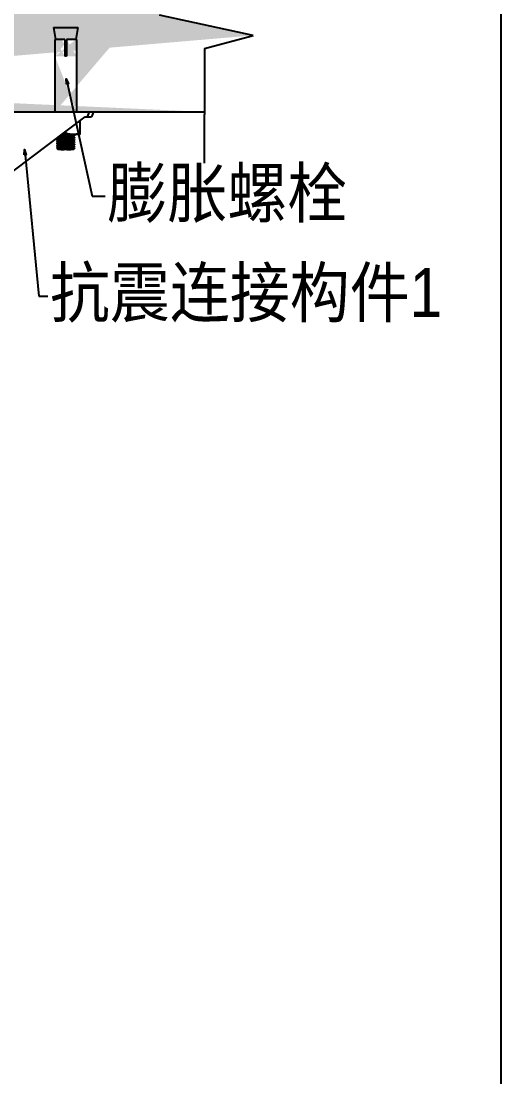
# Model space of a CAD drawing. Extents: x 185245 to 1992634, y -19957 to 755165.
# Drawn here: x 1884128 to 1886093, y 569271 to 573592 of the extents above; entities that cross this region are included whole.
import ezdxf

# ---------------------------------------------------------------- set-up
doc = ezdxf.new("R2010")
doc.units = 0
doc.header["$LTSCALE"] = 1000
doc.header["$MEASUREMENT"] = 0
for name, color, linetype in [('02___PRT_ALL_AXES', 7, 'Continuous'), ('03___PRT_ALL_CURVES', 7, 'Continuous'), ('11122', 7, 'Continuous'), ('TC', 4, 'Continuous')]:
    doc.layers.add(name, color=color, linetype=linetype)
doc.styles.add('_TEL_DIM', font='SIMPLEX', dxfattribs={"width": 0.8, "height": 3.5, "bigfont": 'HZTXT'})

msp = doc.modelspace()

# ---------------------------------------------------------------- hatches: boundary and pattern name
at = {"layer": '11122'}
h = msp.add_hatch(dxfattribs=at)
h.set_pattern_fill('AR-CONC', color=256, scale=50, style=0)
h.set_pattern_definition([(50, (1386512.4, 1213028.83), (358.63009, -31.37607), [37.5, -412.5]), (355, (1386512.4, 1213028.83), (-69.37567, 376.09607), [30, -330]), (100.4514, (1386542.3, 1213026.2), (289.25469, 344.71977), [31.8701, -350.57106]), (46.1842, (1386512.4, 1213128.83), (533.62052, -82.7595), [56.25, -618.75]), (96.6356, (1386556.9, 1213121.93), (467.33135, 487.05894), [47.80514, -525.8565]), (351.1842, (1386512.4, 1213128.83), (467.33097, 487.0593), [45, -495]), (21, (1386562.4, 1213103.83), (298.45353, -201.30945), [37.5, -412.5]), (326, (1386562.4, 1213103.83), (121.65767, 362.57502), [30, -330]), (71.4514, (1386587.28, 1213087.05), (420.11131, 161.26525), [31.8701, -350.57106]), (37.5, (1386512.41, 1213028.83), (6.079928, 166.446927), [0, -326, 0, -335, 0, -331.25]), (7.5, (1386512.41, 1213028.83), (131.53477, 197.205856), [0, -191, 0, -318.5, 0, -126.25]), (327.5, (1386400.91, 1213028.83), (266.911218, -11.277436), [0, -125, 0, -390, 0, -517.5]), (317.5, (1386350.9, 1213028.83), (291.593085, 50.05249), [0, -162.5, 0, -259, 0, -367.5])])
edge = h.paths.add_edge_path()
edge.add_line((1874418, 573544.3), (1874033.7, 573627.6))
edge.add_line((1874033.7, 573627.6), (1874218.8, 573699.2))
edge.add_line((1874218.8, 573491), (1874418, 573544.3))
edge.add_line((1874218.8, 573491), (1874218.8, 573221))
edge.add_line((1874218.8, 573940.1), (1874218.8, 573699.2))
edge.add_line((1874218.8, 573940.1), (1884879.7, 573940.1))
edge.add_line((1874218.8, 573221), (1884879.7, 573221))
edge.add_line((1878315.2, 573517), (1878274.6, 573517))
edge.add_line((1878220.9, 573567), (1878321, 573567))
edge.add_line((1878267.3, 573517), (1878226.7, 573517))
edge.add_line((1878267.3, 573485.1), (1878274.6, 573485.1))
edge.add_line((1878226.7, 573440.2), (1878226.6, 573440.2))
edge.add_line((1878274.6, 573448.7), (1878267.3, 573448.7))
edge.add_line((1878315.3, 573440.2), (1878315.2, 573440.2))
edge.add_line((1878220.9, 573567), (1878229.2, 573517))
edge.add_line((1878321, 573567), (1878312.7, 573517))
edge.add_line((1878315.3, 573448.7), (1878315.3, 573221))
edge.add_line((1878315.2, 573517), (1878315.2, 573448.7))
edge.add_line((1878274.6, 573517), (1878274.6, 573448.7))
edge.add_line((1878267.3, 573517), (1878267.3, 573448.7))
edge.add_line((1878226.7, 573517), (1878226.7, 573448.7))
edge.add_line((1878226.6, 573448.7), (1878226.6, 573221))
edge.add_line((1877737.6, 573567.3), (1877729.2, 573517.2))
edge.add_line((1877737.6, 573567.3), (1877637.3, 573567.3))
edge.add_line((1877691.1, 573517.2), (1877731.7, 573517.2))
edge.add_line((1877643.1, 573517.2), (1877683.8, 573517.2))
edge.add_line((1877691.1, 573485.3), (1877683.8, 573485.3))
edge.add_line((1877731.7, 573448.9), (1877731.9, 573448.9))
edge.add_line((1877683.8, 573448.9), (1877691.1, 573448.9))
edge.add_line((1877643, 573448.9), (1877643.1, 573448.9))
edge.add_line((1877637.3, 573567.3), (1877645.7, 573517.2))
edge.add_line((1877643, 573448.9), (1877643, 573221))
edge.add_line((1877643.1, 573517.2), (1877643.1, 573448.9))
edge.add_line((1877683.8, 573517.2), (1877683.8, 573448.9))
edge.add_line((1877691.1, 573517.2), (1877691.1, 573448.9))
edge.add_line((1877731.7, 573517.2), (1877731.7, 573448.9))
edge.add_line((1877731.9, 573448.9), (1877731.9, 573221))
edge.add_line((1877157.6, 573567.3), (1877165.9, 573517.2))
edge.add_line((1877157.6, 573567.3), (1877257.8, 573567.3))
edge.add_line((1877204, 573517.2), (1877163.4, 573517.2))
edge.add_line((1877252, 573517.2), (1877211.3, 573517.2))
edge.add_line((1877204, 573485.3), (1877211.3, 573485.3))
edge.add_line((1877163.4, 573448.9), (1877163.3, 573448.9))
edge.add_line((1877211.3, 573448.9), (1877204, 573448.9))
edge.add_line((1877252.1, 573448.9), (1877252, 573448.9))
edge.add_line((1877257.8, 573567.3), (1877249.5, 573517.2))
edge.add_line((1877252.1, 573448.9), (1877252.1, 573221))
edge.add_line((1877252, 573517.2), (1877252, 573448.9))
edge.add_line((1877211.3, 573517.2), (1877211.3, 573448.9))
edge.add_line((1877204, 573517.2), (1877204, 573448.9))
edge.add_line((1877163.4, 573517.2), (1877163.4, 573448.9))
edge.add_line((1877163.3, 573448.9), (1877163.3, 573221))
edge.add_line((1880836.2, 573517), (1880876.8, 573517))
edge.add_line((1880930.6, 573567), (1880830.4, 573567))
edge.add_line((1880884.1, 573517), (1880924.7, 573517))
edge.add_line((1880884.1, 573485.1), (1880876.8, 573485.1))
edge.add_line((1880924.7, 573440.2), (1880924.9, 573440.2))
edge.add_line((1880876.8, 573448.7), (1880884.1, 573448.7))
edge.add_line((1880836.1, 573440.2), (1880836.2, 573440.2))
edge.add_line((1880930.6, 573567), (1880922.2, 573517))
edge.add_line((1880830.4, 573567), (1880838.7, 573517))
edge.add_line((1880836.1, 573448.7), (1880836.1, 573221))
edge.add_line((1880836.2, 573517), (1880836.2, 573448.7))
edge.add_line((1880876.8, 573517), (1880876.8, 573448.7))
edge.add_line((1880884.1, 573517), (1880884.1, 573448.7))
edge.add_line((1880924.7, 573517), (1880924.7, 573448.7))
edge.add_line((1880924.9, 573448.7), (1880924.9, 573221))
edge.add_line((1881994.2, 573567.3), (1881985.8, 573517.2))
edge.add_line((1881994.2, 573567.3), (1881893.9, 573567.3))
edge.add_line((1881947.7, 573517.2), (1881988.3, 573517.2))
edge.add_line((1881899.8, 573517.2), (1881940.4, 573517.2))
edge.add_line((1881947.7, 573485.3), (1881940.4, 573485.3))
edge.add_line((1881988.3, 573448.9), (1881988.5, 573448.9))
edge.add_line((1881940.4, 573448.9), (1881947.7, 573448.9))
edge.add_line((1881899.6, 573448.9), (1881899.8, 573448.9))
edge.add_line((1881893.9, 573567.3), (1881902.3, 573517.2))
edge.add_line((1881899.6, 573448.9), (1881899.6, 573221))
edge.add_line((1881899.8, 573517.2), (1881899.8, 573448.9))
edge.add_line((1881940.4, 573517.2), (1881940.4, 573448.9))
edge.add_line((1881947.7, 573517.2), (1881947.7, 573448.9))
edge.add_line((1881988.3, 573517.2), (1881988.3, 573448.9))
edge.add_line((1881988.5, 573448.9), (1881988.5, 573221))
edge.add_line((1881414.2, 573567.3), (1881422.6, 573517.2))
edge.add_line((1881414.2, 573567.3), (1881514.5, 573567.3))
edge.add_line((1881460.7, 573517.2), (1881420, 573517.2))
edge.add_line((1881508.6, 573517.2), (1881468, 573517.2))
edge.add_line((1881460.7, 573485.3), (1881468, 573485.3))
edge.add_line((1881420, 573448.9), (1881419.9, 573448.9))
edge.add_line((1881468, 573448.9), (1881460.7, 573448.9))
edge.add_line((1881508.8, 573448.9), (1881508.6, 573448.9))
edge.add_line((1881514.5, 573567.3), (1881506.1, 573517.2))
edge.add_line((1881508.8, 573448.9), (1881508.8, 573221))
edge.add_line((1881508.6, 573517.2), (1881508.6, 573448.9))
edge.add_line((1881468, 573517.2), (1881468, 573448.9))
edge.add_line((1881460.7, 573517.2), (1881460.7, 573448.9))
edge.add_line((1881420, 573517.2), (1881420, 573448.9))
edge.add_line((1881419.9, 573448.9), (1881419.9, 573221))
edge.add_line((1885078.9, 573533.9), (1884694.6, 573617.3))
edge.add_line((1884694.6, 573617.3), (1884879.7, 573688.9))
edge.add_line((1884879.7, 573480.6), (1885078.9, 573533.9))
edge.add_line((1884879.7, 573480.6), (1884879.7, 573210.7))
edge.add_line((1884879.7, 573929.8), (1884879.7, 573688.9))
edge.add_line((1884260.9, 573566.8), (1884361, 573566.8))
edge.add_line((1884307.3, 573516.8), (1884266.8, 573516.8))
edge.add_line((1884355.2, 573516.8), (1884314.6, 573516.8))
edge.add_line((1884307.3, 573484.9), (1884314.6, 573484.9))
edge.add_line((1884260.9, 573566.8), (1884269.3, 573516.8))
edge.add_line((1884355.2, 573516.8), (1884355.2, 573448.5))
edge.add_line((1884314.6, 573516.8), (1884314.6, 573448.5))
edge.add_line((1884307.3, 573516.8), (1884307.3, 573448.5))
edge.add_line((1884266.8, 573516.8), (1884266.8, 573448.5))
edge.add_line((1884361, 573566.8), (1884352.7, 573516.8))
edge.add_line((1884266.8, 573448.5), (1884266.6, 573448.5))
edge.add_line((1884314.6, 573448.5), (1884307.3, 573448.5))
edge.add_line((1884355.3, 573448.5), (1884355.2, 573448.5))
edge.add_line((1884355.3, 573448.5), (1884355.3, 573221))
edge.add_line((1884266.6, 573448.5), (1884266.6, 573221))

# ---------------------------------------------------------------- linework, layer by layer
at = {"color": 0, "linetype": 'Continuous'}
for p, q in [((1884266.8, 573516.8), (1884266.8, 573448.5)), ((1884307.3, 573516.8), (1884266.8, 573516.8)), ((1884307.3, 573516.8), (1884307.3, 573448.5)), ((1884314.6, 573516.8), (1884314.6, 573448.5)), ((1884355.2, 573516.8), (1884314.6, 573516.8)), ((1884355.2, 573516.8), (1884355.2, 573448.5)), ((1884266.6, 573448.5), (1884266.6, 573221)), ((1884266.8, 573448.5), (1884266.6, 573448.5)), ((1884314.6, 573448.5), (1884307.3, 573448.5)), ((1884355.3, 573448.5), (1884355.2, 573448.5)), ((1884355.3, 573448.5), (1884355.3, 573221)), ((1884003.9, 573221), (1884424.3, 573221)), ((1884406.2, 573221), (1884398.3, 573200.5)), ((1884424.3, 573221), (1884416.9, 573200.5)), ((1884390.6, 573200.5), (1884416.9, 573200.5)), ((1884293.8, 573127.6), (1884297.1, 573127.7)), ((1884343.3, 573120.4), (1884343.4, 573120.4)), ((1884343.4, 573127.7), (1884343.5, 573127.7)), ((1884343.4, 573126.8), (1884343.4, 573127.7)), ((1884343.4, 573120.4), (1884347.3, 573122.7)), ((1884343.4, 573119.5), (1884343.4, 573120.5)), ((1884343.4, 573120.4), (1884343.4, 573120.4)), ((1884343.4, 573113.1), (1884347.3, 573115.4)), ((1884347.3, 573124.6), (1884343.5, 573126.9)), ((1884347.3, 573117.3), (1884343.5, 573119.6)), ((1884347.4, 573124.5), (1884347.3, 573124.6)), ((1884347.3, 573122.7), (1884347.4, 573122.7)), ((1884347.3, 573117.3), (1884347.4, 573117.3)), ((1884347.3, 573115.4), (1884347.4, 573115.4)), ((1884347.4, 573124.5), (1884347.4, 573122.7)), ((1884347.4, 573117.3), (1884347.4, 573115.4)), ((1884347.4, 573117.3), (1884347.4, 573117.3)), ((1884274.6, 573113.1), (1884274.6, 573111.8)), ((1884274.6, 573111.7), (1884274.6, 573111.8)), ((1884274.6, 573111.8), (1884274.6, 573111.8)), ((1884274.6, 573111.7), (1884278.5, 573109.5)), ((1884278.5, 573108.7), (1884274.6, 573106.4)), ((1884274.6, 573106.3), (1884274.6, 573106.4)), ((1884274.6, 573106.3), (1884274.6, 573104.5)), ((1884274.6, 573104.5), (1884274.6, 573104.5)), ((1884274.6, 573104.5), (1884278.5, 573102.2)), ((1884274.6, 573104.5), (1884274.6, 573104.5)), ((1884278.5, 573101.4), (1884274.6, 573099.1)), ((1884274.6, 573099.1), (1884274.6, 573099.1)), ((1884274.6, 573099.1), (1884274.6, 573097.2)), ((1884274.6, 573097.2), (1884274.6, 573097.3)), ((1884274.6, 573097.2), (1884274.6, 573097.2)), ((1884274.6, 573097.2), (1884278.5, 573094.9)), ((1884278.5, 573094.1), (1884274.6, 573091.9)), ((1884274.6, 573091.8), (1884274.6, 573091.9)), ((1884274.6, 573091.8), (1884274.6, 573090)), ((1884274.6, 573089.9), (1884274.6, 573090)), ((1884274.6, 573090), (1884274.6, 573090)), ((1884274.6, 573089.9), (1884278.5, 573087.7)), ((1884278.5, 573086.8), (1884274.6, 573084.6)), ((1884274.6, 573084.5), (1884274.6, 573084.6)), ((1884274.6, 573084.5), (1884274.6, 573082.7)), ((1884274.6, 573082.6), (1884274.6, 573082.7)), ((1884274.6, 573082.7), (1884274.6, 573082.7)), ((1884274.6, 573082.6), (1884278.5, 573080.4)), ((1884278.5, 573079.5), (1884274.6, 573077.3)), ((1884274.6, 573077.2), (1884274.6, 573077.3)), ((1884274.6, 573077.2), (1884274.6, 573075.4)), ((1884274.6, 573075.3), (1884274.6, 573075.4)), ((1884274.6, 573075.4), (1884274.6, 573075.4)), ((1884274.6, 573075.3), (1884278.5, 573073.1)), ((1884278.5, 573072.3), (1884275.2, 573070.3)), ((1884278.5, 573109.5), (1884278.5, 573108.6)), ((1884278.6, 573108.7), (1884278.5, 573108.7)), ((1884278.5, 573102.3), (1884278.5, 573101.3)), ((1884278.6, 573101.4), (1884278.5, 573101.4)), ((1884278.5, 573095), (1884278.5, 573094.1)), ((1884278.6, 573094.1), (1884278.5, 573094.1)), ((1884278.5, 573087.7), (1884278.5, 573086.8)), ((1884278.6, 573086.9), (1884278.5, 573086.8)), ((1884278.5, 573080.4), (1884278.5, 573079.5)), ((1884278.6, 573079.6), (1884278.5, 573079.5)), ((1884278.5, 573073.1), (1884278.5, 573072.2)), ((1884278.6, 573072.3), (1884278.5, 573072.3)), ((1884278.6, 573108.7), (1884278.6, 573108.7)), ((1884278.6, 573101.4), (1884278.7, 573101.5)), ((1884278.6, 573086.9), (1884278.6, 573086.9)), ((1884278.6, 573079.6), (1884278.7, 573079.6)), ((1884343.3, 573113.1), (1884343.4, 573113.1)), ((1884343.3, 573083.9), (1884343.4, 573084)), ((1884343.3, 573076.7), (1884343.4, 573076.7)), ((1884343.4, 573112.3), (1884343.4, 573113.2)), ((1884343.4, 573113.1), (1884343.4, 573113.1)), ((1884343.4, 573105.9), (1884347.3, 573108.1)), ((1884343.4, 573105.8), (1884343.4, 573105.9)), ((1884343.4, 573105), (1884343.4, 573105.9)), ((1884343.4, 573098.6), (1884347.3, 573100.8)), ((1884343.4, 573098.5), (1884343.4, 573098.6)), ((1884343.4, 573097.7), (1884343.4, 573098.6)), ((1884343.4, 573091.3), (1884347.3, 573093.5)), ((1884343.4, 573091.3), (1884343.4, 573091.3)), ((1884343.4, 573090.4), (1884343.4, 573091.3)), ((1884343.4, 573084), (1884347.3, 573086.3)), ((1884343.4, 573083.1), (1884343.4, 573084.1)), ((1884343.4, 573084), (1884343.4, 573084)), ((1884343.4, 573076.7), (1884347.3, 573079)), ((1884343.4, 573076.7), (1884343.4, 573076.7)), ((1884343.4, 573075.9), (1884343.4, 573076.7)), ((1884343.4, 573069.5), (1884347.3, 573071.7)), ((1884347.3, 573110.1), (1884343.5, 573112.3)), ((1884347.3, 573102.8), (1884343.5, 573105)), ((1884347.3, 573095.5), (1884343.5, 573097.7)), ((1884347.3, 573088.2), (1884343.5, 573090.5)), ((1884347.3, 573080.9), (1884343.5, 573083.2)), ((1884347.3, 573073.7), (1884343.5, 573075.9)), ((1884347.4, 573110), (1884347.3, 573110.1)), ((1884347.3, 573108.1), (1884347.4, 573108.2)), ((1884347.4, 573102.7), (1884347.3, 573102.8)), ((1884347.3, 573100.8), (1884347.4, 573100.9)), ((1884347.4, 573095.4), (1884347.3, 573095.5)), ((1884347.3, 573093.5), (1884347.4, 573093.6)), ((1884347.4, 573088.1), (1884347.3, 573088.2)), ((1884347.3, 573086.3), (1884347.4, 573086.3)), ((1884347.4, 573080.9), (1884347.3, 573080.9)), ((1884347.3, 573079), (1884347.4, 573079)), ((1884347.4, 573073.6), (1884347.3, 573073.7)), ((1884347.4, 573071.8), (1884347.3, 573071.7)), ((1884347.4, 573110), (1884347.4, 573108.2)), ((1884347.4, 573110), (1884347.4, 573110)), ((1884347.4, 573102.7), (1884347.4, 573100.9)), ((1884347.4, 573102.7), (1884347.4, 573102.7)), ((1884347.4, 573095.4), (1884347.4, 573093.6)), ((1884347.4, 573095.4), (1884347.4, 573095.4)), ((1884347.4, 573088.1), (1884347.4, 573086.3)), ((1884347.4, 573088.1), (1884347.4, 573088.1)), ((1884347.4, 573080.9), (1884347.4, 573079)), ((1884347.4, 573080.9), (1884347.4, 573080.9)), ((1884275.2, 573070.3), (1884275.2, 573070.3)), ((1884279.1, 573066.3), (1884275.2, 573070.3)), ((1884342.8, 573066.3), (1884279.1, 573066.3)), ((1884336.7, 573070.9), (1884285.3, 573070.9)), ((1884315.3, 573066.9), (1884291.3, 573066.9)), ((1884342.8, 573066.3), (1884344.5, 573068)), ((1884343.4, 573069.4), (1884343.4, 573069.5)), ((1884343.4, 573068.6), (1884343.4, 573069.5)), ((1884344.5, 573068), (1884343.5, 573068.6)), ((1884344.5, 573068), (1884344.5, 573068))]:
    msp.add_line(p, q, dxfattribs=at)
at = {"color": 7, "linetype": 'Continuous'}
msp.add_line((1884095, 572977.7), (1884390.6, 573200.5), dxfattribs=at)
at = {"color": 0}
for points in [[(1885078.9, 573533.9), (1884694.6, 573617.3)], [(1884879.7, 573480.6), (1885078.9, 573533.9)], [(1884879.7, 573480.6), (1884879.7, 573210.7)], [(1884879.7, 573010.4), (1884879.7, 573210.7)]]:
    msp.add_lwpolyline(points, dxfattribs=at)
at = {"color": 4}
for points in [[(1884314.3, 573333.6), (1884313.2, 573356.5), (1884321.7, 573335.2)], [(1884140.9, 573044.7), (1884142.4, 573067.5), (1884148.4, 573045.4)]]:
    msp.add_lwpolyline(points, close=True, dxfattribs=at)
for points in [[(1884318, 573334.4), (1884418.5, 572875.3)], [(1884144.6, 573045.1), (1884200.7, 572467.1)]]:
    msp.add_lwpolyline(points, dxfattribs=at)
at = {"color": 4, "extrusion": (0, 1, 0)}
for points, elevation in [([(-1884418.5, 0), (-1884472.2, 0)], 572875.3), ([(-1884200.7, 0), (-1884237.2, 0)], 572467.1)]:
    msp.add_lwpolyline(points, dxfattribs=dict(at, elevation=elevation))
at = {"color": 0, "linetype": 'Continuous'}
for points, knots in [([(1884274.6, 573111.8), (1884274.6, 573111.9), (1884274.9, 573112), (1884275.4, 573112.1), (1884276.3, 573112.2), (1884277.5, 573112.3), (1884279, 573112.4), (1884281.5, 573112.5), (1884285.4, 573112.7), (1884290.7, 573112.9), (1884296.7, 573113.2), (1884303.3, 573113.4), (1884310.1, 573113.6), (1884317, 573113.8), (1884323.7, 573114), (1884329.9, 573114.3), (1884335.4, 573114.5), (1884340, 573114.7), (1884343.2, 573114.9), (1884345.1, 573115), (1884346.2, 573115.1), (1884346.9, 573115.2), (1884347.2, 573115.3), (1884347.3, 573115.4)], [0, 0, 0, 0, 0.003126, 0.010599, 0.022538, 0.038861, 0.059436, 0.084071, 0.144605, 0.218244, 0.302282, 0.393624, 0.488903, 0.58461, 0.677217, 0.763313, 0.839726, 0.903646, 0.952726, 0.971121, 0.98519, 0.994822, 1, 1, 1, 1]), ([(1884275.6, 573113.9), (1884277.3, 573114.1), (1884282.2, 573114.4), (1884291, 573114.8), (1884302.4, 573115.2), (1884312.9, 573115.5), (1884321.4, 573115.8), (1884327.4, 573116), (1884332.9, 573116.2), (1884337.7, 573116.4), (1884341.2, 573116.6), (1884343.5, 573116.7), (1884344.8, 573116.8), (1884345.9, 573116.9), (1884346.7, 573117), (1884347.1, 573117.1), (1884347.4, 573117.2), (1884347.4, 573117.3)], [0, 0, 0, 0, 0.073815, 0.201898, 0.367708, 0.549733, 0.639457, 0.724387, 0.801743, 0.868996, 0.923959, 0.946257, 0.96485, 0.979587, 0.990367, 0.997127, 1, 1, 1, 1]), ([(1884278.6, 573116), (1884278.6, 573116), (1884278.7, 573116), (1884278.8, 573116.1), (1884278.9, 573116.1)], [0, 0, 0, 0, 0.181448, 1, 1, 1, 1]), ([(1884278.9, 573116.1), (1884279.4, 573116.2), (1884280.7, 573116.3), (1884283.2, 573116.5), (1884286.7, 573116.7), (1884292.8, 573117.1), (1884301.9, 573117.4), (1884311.4, 573117.7), (1884319.3, 573118), (1884324.9, 573118.2), (1884330, 573118.4), (1884334.5, 573118.7), (1884337.7, 573118.8), (1884339.9, 573119), (1884341.1, 573119.1), (1884342.1, 573119.2), (1884342.8, 573119.3), (1884343.2, 573119.4), (1884343.4, 573119.5), (1884343.4, 573119.5)], [0, 0, 0, 0, 0.022796, 0.061997, 0.116305, 0.183849, 0.348888, 0.534354, 0.626759, 0.714641, 0.794938, 0.86486, 0.921979, 0.945104, 0.964325, 0.97949, 0.990477, 0.997241, 1, 1, 1, 1]), ([(1884279.8, 573117.1), (1884281.5, 573117.4), (1884285.8, 573117.6), (1884293.5, 573118), (1884303.3, 573118.4), (1884314, 573118.7), (1884322.9, 573119.1), (1884329.6, 573119.3), (1884333.8, 573119.5), (1884337.4, 573119.7), (1884340.1, 573119.9), (1884342, 573120.1), (1884343, 573120.2), (1884343.3, 573120.4)], [0, 0, 0, 0, 0.077845, 0.204483, 0.364985, 0.540358, 0.70984, 0.786006, 0.853367, 0.909918, 0.953983, 0.984276, 1, 1, 1, 1]), ([(1884283.5, 573119.9), (1884286.3, 573120.1), (1884292.3, 573120.3), (1884301.9, 573120.6), (1884312.2, 573120.9), (1884322.5, 573121.3), (1884330.5, 573121.6), (1884336.3, 573121.8), (1884339.8, 573122), (1884342.7, 573122.1), (1884344.9, 573122.3), (1884346.4, 573122.5), (1884347.1, 573122.5), (1884347.3, 573122.7)], [0, 0, 0, 0, 0.128161, 0.282558, 0.449765, 0.615242, 0.764597, 0.829085, 0.884847, 0.930673, 0.965573, 0.988812, 1, 1, 1, 1]), ([(1884286.2, 573121.9), (1884289.1, 573122), (1884295.3, 573122.2), (1884305, 573122.5), (1884315.2, 573122.9), (1884323.7, 573123.1), (1884330.1, 573123.4), (1884334.3, 573123.5), (1884338, 573123.7), (1884341.2, 573123.9), (1884343.8, 573124), (1884345.5, 573124.2), (1884346.5, 573124.3), (1884347, 573124.4), (1884347.2, 573124.4), (1884347.4, 573124.5), (1884347.4, 573124.5)], [0, 0, 0, 0, 0.141322, 0.304623, 0.476266, 0.641936, 0.718164, 0.787819, 0.849445, 0.901754, 0.943654, 0.974283, 0.985176, 0.993055, 0.997923, 1, 1, 1, 1]), ([(1884289.2, 573124.2), (1884291.8, 573124.3), (1884297.4, 573124.5), (1884306, 573124.8), (1884315.1, 573125.1), (1884322.6, 573125.4), (1884328.2, 573125.6), (1884331.9, 573125.8), (1884335.2, 573126), (1884338, 573126.1), (1884340.3, 573126.3), (1884341.8, 573126.4), (1884342.6, 573126.6), (1884343.1, 573126.6), (1884343.3, 573126.7), (1884343.4, 573126.8), (1884343.4, 573126.8)], [0, 0, 0, 0, 0.142688, 0.306603, 0.478257, 0.643515, 0.719446, 0.78878, 0.850087, 0.902108, 0.943767, 0.974229, 0.985073, 0.992932, 0.997817, 1, 1, 1, 1]), ([(1884290.5, 573125.1), (1884295.1, 573125.3), (1884304.6, 573125.7), (1884318.6, 573126.2), (1884331, 573126.7), (1884338.3, 573127), (1884341.2, 573127.3)], [0, 0, 0, 0, 0.268738, 0.566666, 0.829339, 1, 1, 1, 1]), ([(1884341.2, 573127.3), (1884341.4, 573127.3), (1884342, 573127.4), (1884342.6, 573127.5), (1884343, 573127.5)], [0, 0, 0, 0, 0.320782, 1, 1, 1, 1]), ([(1884343, 573127.5), (1884343.1, 573127.6), (1884343.2, 573127.6), (1884343.3, 573127.6), (1884343.4, 573127.7)], [0, 0, 0, 0, 0.326384, 1, 1, 1, 1]), ([(1884274.6, 573106.4), (1884274.7, 573106.5), (1884275.1, 573106.5), (1884275.8, 573106.7), (1884276.8, 573106.8), (1884278.8, 573106.9), (1884282, 573107.1), (1884286.6, 573107.3), (1884292.1, 573107.5), (1884298.3, 573107.8), (1884304.9, 573108), (1884311.8, 573108.2), (1884318.7, 573108.4), (1884325.2, 573108.6), (1884331.3, 573108.8), (1884336.6, 573109.1), (1884340.4, 573109.3), (1884343, 573109.4), (1884344.5, 573109.5), (1884345.7, 573109.6), (1884346.6, 573109.7), (1884347, 573109.8), (1884347.4, 573109.9), (1884347.4, 573110)], [0, 0, 0, 0, 0.005178, 0.014811, 0.028881, 0.047278, 0.096363, 0.160283, 0.236695, 0.322794, 0.415405, 0.51111, 0.606386, 0.697723, 0.78176, 0.855398, 0.915929, 0.940564, 0.961139, 0.977461, 0.9894, 0.996873, 1, 1, 1, 1]), ([(1884274.6, 573104.5), (1884274.6, 573104.6), (1884274.9, 573104.7), (1884275.4, 573104.8), (1884276.3, 573104.9), (1884277.5, 573105), (1884279, 573105.1), (1884281.5, 573105.3), (1884285.4, 573105.5), (1884290.7, 573105.7), (1884296.7, 573105.9), (1884303.3, 573106.1), (1884310.1, 573106.3), (1884317, 573106.5), (1884323.7, 573106.8), (1884329.9, 573107), (1884335.4, 573107.2), (1884340, 573107.4), (1884343.2, 573107.6), (1884345.1, 573107.8), (1884346.2, 573107.9), (1884346.9, 573108), (1884347.2, 573108), (1884347.3, 573108.1)], [0, 0, 0, 0, 0.003126, 0.010599, 0.022538, 0.038861, 0.059436, 0.084071, 0.144605, 0.218244, 0.302282, 0.393624, 0.488903, 0.58461, 0.677217, 0.763313, 0.839726, 0.903646, 0.952726, 0.971121, 0.98519, 0.994822, 1, 1, 1, 1]), ([(1884274.6, 573099.1), (1884274.7, 573099.2), (1884275.1, 573099.3), (1884275.8, 573099.4), (1884276.8, 573099.5), (1884278.8, 573099.6), (1884282, 573099.8), (1884286.6, 573100), (1884292.1, 573100.3), (1884298.3, 573100.5), (1884304.9, 573100.7), (1884311.8, 573100.9), (1884318.7, 573101.1), (1884325.2, 573101.4), (1884331.3, 573101.6), (1884336.6, 573101.8), (1884340.4, 573102), (1884343, 573102.1), (1884344.5, 573102.2), (1884345.7, 573102.3), (1884346.6, 573102.4), (1884347, 573102.6), (1884347.4, 573102.6), (1884347.4, 573102.7)], [0, 0, 0, 0, 0.005177, 0.014809, 0.028877, 0.047271, 0.096349, 0.160265, 0.236676, 0.322771, 0.415375, 0.511078, 0.606358, 0.697705, 0.781748, 0.855387, 0.915922, 0.94056, 0.961137, 0.977461, 0.989401, 0.996874, 1, 1, 1, 1]), ([(1884274.6, 573097.3), (1884274.6, 573097.4), (1884275.1, 573097.4), (1884275.7, 573097.6), (1884277, 573097.7), (1884278.6, 573097.8), (1884280.6, 573097.9), (1884283.1, 573098.1), (1884285.9, 573098.2), (1884290.3, 573098.4), (1884296.3, 573098.6), (1884304.1, 573098.8), (1884312.2, 573099.1), (1884317.7, 573099.3), (1884320.4, 573099.4)], [0, 0, 0, 0, 0.006601, 0.023009, 0.049324, 0.085264, 0.130377, 0.184092, 0.245718, 0.314454, 0.469632, 0.641612, 0.82149, 1, 1, 1, 1]), ([(1884274.6, 573091.9), (1884274.8, 573091.9), (1884275.2, 573092), (1884276.1, 573092.1), (1884277.4, 573092.3), (1884280, 573092.4), (1884284.1, 573092.7), (1884290, 573092.9), (1884296.9, 573093.2), (1884304.5, 573093.4), (1884312.4, 573093.7), (1884317.7, 573093.8), (1884320.4, 573093.9)], [0, 0, 0, 0, 0.010136, 0.029737, 0.058686, 0.096671, 0.197792, 0.328178, 0.481455, 0.650107, 0.825821, 1, 1, 1, 1]), ([(1884274.6, 573090), (1884274.6, 573090.1), (1884274.9, 573090.1), (1884275.4, 573090.2), (1884276.3, 573090.3), (1884277.5, 573090.4), (1884279, 573090.5), (1884281.5, 573090.7), (1884285.4, 573090.9), (1884290.7, 573091.1), (1884296.7, 573091.3), (1884303.3, 573091.5), (1884310.1, 573091.8), (1884317, 573092), (1884323.7, 573092.2), (1884329.9, 573092.4), (1884335.4, 573092.6), (1884340, 573092.8), (1884343.2, 573093), (1884345.1, 573093.2), (1884346.2, 573093.3), (1884346.9, 573093.4), (1884347.2, 573093.5), (1884347.3, 573093.5)], [0, 0, 0, 0, 0.003126, 0.010599, 0.022538, 0.038861, 0.059436, 0.084071, 0.144605, 0.218244, 0.302282, 0.393624, 0.488903, 0.58461, 0.677217, 0.763313, 0.839726, 0.903646, 0.952726, 0.971121, 0.98519, 0.994822, 1, 1, 1, 1]), ([(1884274.6, 573084.6), (1884274.7, 573084.6), (1884275.1, 573084.7), (1884275.8, 573084.8), (1884276.8, 573084.9), (1884278.8, 573085.1), (1884282, 573085.3), (1884286.6, 573085.5), (1884292.1, 573085.7), (1884298.3, 573085.9), (1884304.9, 573086.1), (1884311.8, 573086.4), (1884318.7, 573086.6), (1884325.2, 573086.8), (1884331.3, 573087), (1884336.6, 573087.2), (1884340.4, 573087.4), (1884343, 573087.6), (1884344.5, 573087.7), (1884345.7, 573087.8), (1884346.6, 573087.9), (1884347, 573088), (1884347.4, 573088.1), (1884347.4, 573088.1)], [0, 0, 0, 0, 0.005177, 0.014809, 0.028877, 0.047271, 0.096349, 0.160265, 0.236675, 0.322771, 0.415375, 0.511077, 0.606357, 0.697705, 0.781748, 0.855387, 0.915922, 0.94056, 0.961137, 0.977461, 0.989401, 0.996874, 1, 1, 1, 1]), ([(1884274.6, 573082.7), (1884274.6, 573082.8), (1884274.9, 573082.8), (1884275.4, 573082.9), (1884276.3, 573083), (1884277.5, 573083.2), (1884279, 573083.3), (1884281.5, 573083.4), (1884285.4, 573083.6), (1884290.7, 573083.8), (1884296.7, 573084), (1884303.3, 573084.3), (1884310.1, 573084.5), (1884317, 573084.7), (1884323.7, 573084.9), (1884329.9, 573085.1), (1884335.4, 573085.4), (1884340, 573085.6), (1884343.2, 573085.8), (1884345.1, 573085.9), (1884346.2, 573086), (1884346.9, 573086.1), (1884347.2, 573086.2), (1884347.3, 573086.3)], [0, 0, 0, 0, 0.003126, 0.010599, 0.022538, 0.038861, 0.059436, 0.084071, 0.144605, 0.218244, 0.302282, 0.393624, 0.488903, 0.58461, 0.677217, 0.763313, 0.839726, 0.903646, 0.952726, 0.971121, 0.98519, 0.994822, 1, 1, 1, 1]), ([(1884274.6, 573077.3), (1884274.7, 573077.4), (1884275.1, 573077.4), (1884275.8, 573077.5), (1884276.8, 573077.6), (1884278.8, 573077.8), (1884282, 573078), (1884286.6, 573078.2), (1884292.1, 573078.4), (1884298.3, 573078.6), (1884304.9, 573078.9), (1884311.8, 573079.1), (1884318.7, 573079.3), (1884325.2, 573079.5), (1884331.3, 573079.7), (1884336.6, 573079.9), (1884340.4, 573080.1), (1884343, 573080.3), (1884344.5, 573080.4), (1884345.7, 573080.5), (1884346.6, 573080.6), (1884347, 573080.7), (1884347.4, 573080.8), (1884347.4, 573080.9)], [0, 0, 0, 0, 0.005178, 0.014811, 0.028881, 0.047278, 0.096362, 0.160282, 0.236694, 0.322794, 0.415406, 0.511111, 0.606386, 0.697724, 0.781761, 0.855399, 0.91593, 0.940565, 0.961139, 0.977461, 0.9894, 0.996873, 1, 1, 1, 1]), ([(1884274.6, 573075.4), (1884274.6, 573075.5), (1884274.9, 573075.6), (1884275.4, 573075.7), (1884276.3, 573075.8), (1884277.5, 573075.9), (1884279, 573076), (1884281.5, 573076.1), (1884285.4, 573076.3), (1884290.7, 573076.5), (1884296.7, 573076.8), (1884303.3, 573077), (1884310.1, 573077.2), (1884317, 573077.4), (1884323.7, 573077.6), (1884329.9, 573077.9), (1884335.4, 573078.1), (1884340, 573078.3), (1884343.2, 573078.5), (1884345.1, 573078.6), (1884346.2, 573078.7), (1884346.9, 573078.8), (1884347.2, 573078.9), (1884347.3, 573079)], [0, 0, 0, 0, 0.003126, 0.010599, 0.022538, 0.038861, 0.059436, 0.084071, 0.144605, 0.218244, 0.302282, 0.393624, 0.488903, 0.58461, 0.677217, 0.763313, 0.839726, 0.903646, 0.952726, 0.971121, 0.98519, 0.994822, 1, 1, 1, 1]), ([(1884278.5, 573109.5), (1884278.5, 573109.6), (1884278.8, 573109.7), (1884279.2, 573109.8), (1884279.9, 573109.9), (1884280.9, 573110), (1884282.2, 573110.1), (1884284.4, 573110.2), (1884287.7, 573110.4), (1884292.3, 573110.6), (1884297.6, 573110.9), (1884303.4, 573111.1), (1884309.4, 573111.3), (1884315.5, 573111.5), (1884321.4, 573111.7), (1884326.9, 573111.9), (1884331.9, 573112.2), (1884336.1, 573112.4), (1884339.4, 573112.6), (1884341.7, 573112.8), (1884342.9, 573112.9), (1884343.3, 573113.1)], [0, 0, 0, 0, 0.002822, 0.009786, 0.021097, 0.03671, 0.056491, 0.080278, 0.138977, 0.210714, 0.292913, 0.382619, 0.476605, 0.571489, 0.663855, 0.750379, 0.827951, 0.893783, 0.945517, 0.981317, 1, 1, 1, 1]), ([(1884278.5, 573102.3), (1884278.5, 573102.3), (1884278.8, 573102.4), (1884279.1, 573102.5), (1884279.9, 573102.6), (1884280.8, 573102.7), (1884282, 573102.8), (1884284.1, 573103), (1884287.3, 573103.1), (1884291.7, 573103.3), (1884296.8, 573103.6), (1884302.3, 573103.8), (1884310.2, 573104), (1884319.7, 573104.4), (1884328.7, 573104.7), (1884334.9, 573105), (1884338.4, 573105.2), (1884341, 573105.4), (1884342.4, 573105.6), (1884342.9, 573105.7)], [0, 0, 0, 0, 0.002728, 0.009396, 0.020229, 0.035178, 0.054131, 0.076936, 0.133296, 0.202345, 0.281727, 0.368726, 0.460365, 0.644957, 0.810434, 0.878797, 0.934346, 0.975195, 1, 1, 1, 1]), ([(1884278.5, 573095), (1884278.5, 573095.1), (1884278.9, 573095.2), (1884279.5, 573095.3), (1884280.6, 573095.4), (1884282, 573095.5), (1884283.8, 573095.6), (1884286.9, 573095.8), (1884291.6, 573096.1), (1884297.8, 573096.3), (1884304.8, 573096.6), (1884312, 573096.8), (1884316.9, 573097), (1884319.4, 573097.1)], [0, 0, 0, 0, 0.006118, 0.021964, 0.047786, 0.083336, 0.128162, 0.181703, 0.312019, 0.467511, 0.640081, 0.82071, 1, 1, 1, 1]), ([(1884278.5, 573087.7), (1884278.5, 573087.8), (1884278.8, 573087.8), (1884279.2, 573087.9), (1884279.9, 573088), (1884280.9, 573088.1), (1884282.2, 573088.3), (1884284.4, 573088.4), (1884287.7, 573088.6), (1884292.2, 573088.8), (1884297.5, 573089), (1884303.2, 573089.2), (1884309.2, 573089.4), (1884315.2, 573089.7), (1884321.1, 573089.9), (1884326.7, 573090.1), (1884331.7, 573090.3), (1884335.9, 573090.5), (1884339.3, 573090.7), (1884341.6, 573090.9), (1884342.8, 573091.1), (1884343.2, 573091.2)], [0, 0, 0, 0, 0.002806, 0.009719, 0.020947, 0.036446, 0.056084, 0.079703, 0.137999, 0.209274, 0.290989, 0.380232, 0.473817, 0.568404, 0.660616, 0.747163, 0.824957, 0.891226, 0.943615, 0.980278, 1, 1, 1, 1]), ([(1884278.5, 573080.4), (1884278.5, 573080.5), (1884278.8, 573080.6), (1884279.2, 573080.7), (1884279.9, 573080.8), (1884280.9, 573080.9), (1884282.2, 573081), (1884284.4, 573081.1), (1884287.7, 573081.3), (1884292.3, 573081.5), (1884297.6, 573081.7), (1884303.3, 573082), (1884309.3, 573082.2), (1884315.4, 573082.4), (1884321.3, 573082.6), (1884326.9, 573082.8), (1884331.8, 573083), (1884336.1, 573083.3), (1884339.4, 573083.4), (1884341.7, 573083.7), (1884342.9, 573083.8), (1884343.3, 573083.9)], [0, 0, 0, 0, 0.002822, 0.009768, 0.021062, 0.036642, 0.056389, 0.08013, 0.138727, 0.210344, 0.292418, 0.382004, 0.475887, 0.570694, 0.663021, 0.749552, 0.827181, 0.893126, 0.945027, 0.98105, 1, 1, 1, 1]), ([(1884278.5, 573073.1), (1884278.5, 573073.2), (1884278.8, 573073.3), (1884279.2, 573073.4), (1884279.9, 573073.5), (1884280.9, 573073.6), (1884282.2, 573073.7), (1884284.5, 573073.9), (1884287.8, 573074), (1884292.5, 573074.3), (1884297.8, 573074.5), (1884303.6, 573074.7), (1884309.6, 573074.9), (1884315.7, 573075.1), (1884321.7, 573075.3), (1884327.2, 573075.6), (1884332.2, 573075.8), (1884336.4, 573076), (1884339.6, 573076.2), (1884341.8, 573076.4), (1884343, 573076.5), (1884343.3, 573076.7)], [0, 0, 0, 0, 0.002844, 0.00987, 0.021287, 0.037039, 0.057002, 0.080997, 0.1402, 0.212515, 0.295319, 0.385604, 0.48009, 0.575342, 0.667898, 0.754393, 0.831685, 0.89697, 0.947885, 0.982609, 1, 1, 1, 1]), ([(1884278.6, 573108.7), (1884279, 573108.9), (1884280.1, 573109), (1884282.3, 573109.2), (1884285.5, 573109.4), (1884289.7, 573109.6), (1884294.7, 573109.8), (1884300.2, 573110.1), (1884306.2, 573110.3), (1884312.3, 573110.5), (1884318.3, 573110.7), (1884324.1, 573110.9), (1884329.5, 573111.1), (1884334.1, 573111.4), (1884337.5, 573111.5), (1884339.7, 573111.7), (1884341, 573111.8), (1884342, 573111.9), (1884342.8, 573112), (1884343.2, 573112.1), (1884343.4, 573112.2), (1884343.4, 573112.3)], [0, 0, 0, 0, 0.017078, 0.05154, 0.102255, 0.167406, 0.244629, 0.331116, 0.423717, 0.519059, 0.613667, 0.704094, 0.787045, 0.8595, 0.918826, 0.942874, 0.962879, 0.978668, 0.990109, 0.997152, 1, 1, 1, 1]), ([(1884278.6, 573094.1), (1884278.7, 573094.2), (1884279.1, 573094.3), (1884279.9, 573094.4), (1884281.1, 573094.5), (1884283.4, 573094.7), (1884287.1, 573094.9), (1884292.3, 573095.2), (1884298.5, 573095.4), (1884307.6, 573095.8), (1884314.6, 573096), (1884319.4, 573096.2)], [0, 0, 0, 0, 0.010729, 0.030814, 0.060149, 0.09842, 0.19985, 0.330222, 0.483203, 0.651347, 1, 1, 1, 1]), ([(1884278.6, 573086.9), (1884279, 573087), (1884280.1, 573087.1), (1884282.3, 573087.4), (1884285.6, 573087.6), (1884289.7, 573087.8), (1884294.7, 573088), (1884300.3, 573088.2), (1884306.2, 573088.4), (1884312.3, 573088.7), (1884318.4, 573088.9), (1884324.2, 573089.1), (1884329.5, 573089.3), (1884334.1, 573089.5), (1884337.5, 573089.7), (1884339.7, 573089.9), (1884341, 573090), (1884342, 573090.1), (1884342.8, 573090.2), (1884343.2, 573090.3), (1884343.4, 573090.4), (1884343.4, 573090.4)], [0, 0, 0, 0, 0.017226, 0.051811, 0.102621, 0.167835, 0.245091, 0.331582, 0.424161, 0.519461, 0.614011, 0.704371, 0.787253, 0.859642, 0.918909, 0.942933, 0.962918, 0.97869, 0.990119, 0.997154, 1, 1, 1, 1]), ([(1884278.7, 573101.5), (1884279, 573101.6), (1884280.2, 573101.7), (1884282.5, 573101.9), (1884285.8, 573102.1), (1884290, 573102.4), (1884294.9, 573102.6), (1884300.5, 573102.8), (1884306.4, 573103), (1884312.5, 573103.2), (1884318.5, 573103.4), (1884324.3, 573103.7), (1884329.6, 573103.9), (1884334.2, 573104.1), (1884337.5, 573104.3), (1884339.7, 573104.4), (1884341, 573104.5), (1884342, 573104.6), (1884342.8, 573104.7), (1884343.2, 573104.8), (1884343.4, 573104.9), (1884343.4, 573105)], [0, 0, 0, 0, 0.018292, 0.053767, 0.105252, 0.170919, 0.248407, 0.334924, 0.427348, 0.522343, 0.61648, 0.70636, 0.788741, 0.860653, 0.919505, 0.943352, 0.963192, 0.978843, 0.99019, 0.997168, 1, 1, 1, 1]), ([(1884278.7, 573079.6), (1884279.1, 573079.8), (1884280.2, 573079.9), (1884282.5, 573080.1), (1884285.8, 573080.3), (1884290, 573080.5), (1884295, 573080.7), (1884300.6, 573080.9), (1884306.5, 573081.2), (1884312.6, 573081.4), (1884318.6, 573081.6), (1884324.3, 573081.8), (1884329.6, 573082), (1884334.2, 573082.2), (1884337.5, 573082.4), (1884339.8, 573082.6), (1884341, 573082.7), (1884342, 573082.8), (1884342.8, 573082.9), (1884343.2, 573083), (1884343.4, 573083.1), (1884343.4, 573083.1)], [0, 0, 0, 0, 0.018599, 0.054329, 0.106009, 0.171805, 0.249359, 0.335883, 0.428262, 0.523169, 0.617187, 0.70693, 0.789168, 0.860942, 0.919675, 0.943473, 0.96327, 0.978887, 0.99021, 0.997173, 1, 1, 1, 1]), ([(1884278.8, 573072.4), (1884279.2, 573072.5), (1884280.5, 573072.6), (1884282.9, 573072.8), (1884286.2, 573073), (1884290.5, 573073.3), (1884295.5, 573073.5), (1884303.1, 573073.8), (1884311, 573074), (1884318.9, 573074.3), (1884324.6, 573074.5), (1884329.8, 573074.8), (1884334.4, 573075), (1884337.6, 573075.2), (1884339.8, 573075.3), (1884341.1, 573075.4), (1884342.1, 573075.5), (1884342.8, 573075.6), (1884343.2, 573075.7), (1884343.4, 573075.8), (1884343.4, 573075.9)], [0, 0, 0, 0, 0.020754, 0.058272, 0.111307, 0.178007, 0.25602, 0.342587, 0.528939, 0.622127, 0.710911, 0.792148, 0.862966, 0.920865, 0.944317, 0.963814, 0.9792, 0.990347, 0.99721, 1, 1, 1, 1]), ([(1884285.3, 573070.9), (1884288.1, 573071), (1884294.3, 573071.2), (1884304.1, 573071.6), (1884314.5, 573071.9), (1884323.1, 573072.2), (1884329.6, 573072.4), (1884333.9, 573072.6), (1884337.8, 573072.7), (1884341, 573072.9), (1884343.6, 573073.1), (1884345.4, 573073.2), (1884346.4, 573073.3), (1884346.9, 573073.4), (1884347.2, 573073.5), (1884347.4, 573073.5), (1884347.4, 573073.6)], [0, 0, 0, 0, 0.137997, 0.299679, 0.47117, 0.637715, 0.714605, 0.784992, 0.847356, 0.900349, 0.942837, 0.973918, 0.984971, 0.992969, 0.997906, 1, 1, 1, 1]), ([(1884319.4, 573097.1), (1884322.5, 573097.2), (1884326.9, 573097.4), (1884332.4, 573097.6), (1884335.9, 573097.8), (1884338.8, 573098), (1884341, 573098.1), (1884342.4, 573098.3), (1884343.2, 573098.4), (1884343.4, 573098.5)], [0, 0, 0, 0, 0.383271, 0.550494, 0.695962, 0.816125, 0.908113, 0.969792, 1, 1, 1, 1]), ([(1884319.4, 573096.2), (1884321, 573096.2), (1884324.3, 573096.4), (1884328.9, 573096.6), (1884333, 573096.7), (1884336.5, 573096.9), (1884339.4, 573097.1), (1884341.3, 573097.3), (1884342.4, 573097.4), (1884343, 573097.5), (1884343.3, 573097.6), (1884343.4, 573097.7), (1884343.4, 573097.7)], [0, 0, 0, 0, 0.206919, 0.39913, 0.571332, 0.719058, 0.838342, 0.926054, 0.957353, 0.980013, 0.994032, 1, 1, 1, 1]), ([(1884320.4, 573099.4), (1884323.9, 573099.5), (1884328.8, 573099.7), (1884335.1, 573099.9), (1884339, 573100.1), (1884342.2, 573100.3), (1884344.7, 573100.4), (1884346.3, 573100.6), (1884347.1, 573100.7), (1884347.3, 573100.8)], [0, 0, 0, 0, 0.385057, 0.552883, 0.698628, 0.818729, 0.910275, 0.971094, 1, 1, 1, 1]), ([(1884320.4, 573093.9), (1884322.3, 573094), (1884325.8, 573094.1), (1884331, 573094.3), (1884335.6, 573094.5), (1884339.5, 573094.6), (1884342.3, 573094.8), (1884344.2, 573094.9), (1884345.3, 573095), (1884346.1, 573095.1), (1884346.8, 573095.2), (1884347.1, 573095.3), (1884347.4, 573095.4), (1884347.4, 573095.4)], [0, 0, 0, 0, 0.205786, 0.397024, 0.568602, 0.716064, 0.835524, 0.883754, 0.923882, 0.95566, 0.978916, 0.993574, 1, 1, 1, 1]), ([(1884347.3, 573071.7), (1884347.2, 573071.6), (1884346.9, 573071.6), (1884346.3, 573071.5), (1884345.3, 573071.4), (1884343.5, 573071.2), (1884340.6, 573071), (1884338.1, 573070.9), (1884336.7, 573070.9)], [0, 0, 0, 0, 0.032891, 0.093222, 0.18095, 0.295435, 0.60103, 1, 1, 1, 1]), ([(1884342.9, 573105.7), (1884343, 573105.7), (1884343.1, 573105.7), (1884343.3, 573105.8), (1884343.4, 573105.8)], [0, 0, 0, 0, 0.332014, 1, 1, 1, 1]), ([(1884343.2, 573091.2), (1884343.3, 573091.2), (1884343.3, 573091.2), (1884343.4, 573091.3), (1884343.4, 573091.3)], [0, 0, 0, 0, 0.561828, 1, 1, 1, 1]), ([(1884285.3, 573070.9), (1884283.9, 573070.8), (1884281.5, 573070.7), (1884278.7, 573070.6), (1884277, 573070.5), (1884276.1, 573070.5), (1884275.5, 573070.4), (1884275.3, 573070.4), (1884275.2, 573070.3)], [0, 0, 0, 0, 0.407525, 0.716391, 0.830353, 0.916017, 0.972641, 1, 1, 1, 1]), ([(1884291.3, 573066.9), (1884294.8, 573067.3), (1884302.4, 573068), (1884317.5, 573069.2), (1884329.2, 573070.1), (1884336.7, 573070.9)], [0, 0, 0, 0, 0.232256, 0.499666, 1, 1, 1, 1]), ([(1884291.3, 573066.9), (1884296.7, 573067.2), (1884304.9, 573067.5), (1884316, 573067.9), (1884324.2, 573068.2), (1884330.5, 573068.4), (1884334.9, 573068.6), (1884337.6, 573068.8), (1884339.8, 573068.9), (1884341.5, 573069.1), (1884342.6, 573069.2), (1884343.2, 573069.3), (1884343.4, 573069.4)], [0, 0, 0, 0, 0.308398, 0.476004, 0.636485, 0.778225, 0.838792, 0.890979, 0.933846, 0.966632, 0.988768, 1, 1, 1, 1]), ([(1884315.3, 573066.9), (1884317.2, 573067), (1884320.9, 573067.1), (1884326.2, 573067.3), (1884331, 573067.5), (1884335.2, 573067.7), (1884338.2, 573067.9), (1884340.1, 573068.1), (1884341.3, 573068.2), (1884342.2, 573068.3), (1884342.9, 573068.4), (1884343.2, 573068.4), (1884343.4, 573068.5), (1884343.4, 573068.6)], [0, 0, 0, 0, 0.201277, 0.391183, 0.563558, 0.712914, 0.83445, 0.883545, 0.924309, 0.956447, 0.979727, 0.994076, 1, 1, 1, 1]), ([(1884344.5, 573068), (1884344.4, 573067.9), (1884344.2, 573067.9), (1884343.8, 573067.8), (1884343, 573067.8), (1884342.1, 573067.7), (1884340.9, 573067.6), (1884338.8, 573067.5), (1884335.7, 573067.4), (1884331.4, 573067.3), (1884326.4, 573067.2), (1884321, 573067), (1884317.2, 573067), (1884315.3, 573066.9)], [0, 0, 0, 0, 0.007066, 0.022851, 0.047406, 0.080577, 0.122131, 0.171766, 0.29368, 0.442549, 0.613647, 0.801528, 1, 1, 1, 1])]:
    msp.add_open_spline(points, degree=3, knots=knots, dxfattribs=at)
msp.add_open_spline([(1884278.6, 573072.3), (1884278.6, 573072.3), (1884278.7, 573072.3), (1884278.8, 573072.4)], degree=3, dxfattribs=at)
at = {"layer": '02___PRT_ALL_AXES', "color": 0, "linetype": 'Continuous'}
for p, q in [((1884260.9, 573566.8), (1884269.3, 573516.8)), ((1884260.9, 573566.8), (1884361, 573566.8)), ((1884361, 573566.8), (1884352.7, 573516.8)), ((1884307.3, 573484.9), (1884314.6, 573484.9)), ((1884370.1, 573182.3), (1884366.5, 573182.3)), ((1884370.1, 573127.7), (1884370.1, 573182.3)), ((1884370.1, 573127.7), (1884294, 573127.7)), ((1884311, 573133), (1884311, 573140.5)), ((1884347.4, 573117.3), (1884347.4, 573115.4)), ((1884274.6, 573113.1), (1884274.6, 573111.8)), ((1884274.6, 573106.3), (1884274.6, 573104.5)), ((1884274.6, 573099.1), (1884274.6, 573097.2)), ((1884274.6, 573091.8), (1884274.6, 573090)), ((1884274.6, 573084.5), (1884274.6, 573082.7)), ((1884274.6, 573077.2), (1884274.6, 573075.4)), ((1884347.4, 573110), (1884347.4, 573108.2)), ((1884347.4, 573102.7), (1884347.4, 573100.9)), ((1884347.4, 573095.4), (1884347.4, 573093.6)), ((1884347.4, 573088.1), (1884347.4, 573086.3)), ((1884347.4, 573080.9), (1884347.4, 573079)), ((1884347.4, 573073.6), (1884347.4, 573071.8))]:
    msp.add_line(p, q, dxfattribs=at)
msp.add_arc((1884331.3, 573060.9), 122.5, 71.4912, 75.2385, dxfattribs=at)
for points, knots in [([(1884311, 573133), (1884309.7, 573132.6), (1884304.8, 573131), (1884299.7, 573129.8), (1884295.9, 573129.1)], [0, 0, 0, 0, 0.250913, 1, 1, 1, 1]), ([(1884340.6, 573127.7), (1884335.6, 573127.7), (1884325.5, 573128.8), (1884315.8, 573131.4), (1884311, 573133)], [0, 0, 0, 0, 0.498127, 1, 1, 1, 1]), ([(1884370.1, 573133), (1884365.3, 573131.4), (1884355.6, 573128.8), (1884345.6, 573127.7), (1884340.6, 573127.7)], [0, 0, 0, 0, 0.501873, 1, 1, 1, 1])]:
    msp.add_open_spline(points, degree=3, knots=knots, dxfattribs=at)
at = {"layer": '03___PRT_ALL_CURVES', "color": 0, "linetype": 'Continuous'}
msp.add_line((1884366.5, 573182.3), (1884370.1, 573182.3), dxfattribs=at)
at = {"layer": '11122'}
msp.add_lwpolyline([(1873716.9, 574678.2), (1886093.1, 574678.2), (1886093.1, 562474.8), (1873716.9, 562474.8)], close=True, dxfattribs=at)
at = {"layer": 'TC', "color": 0}
msp.add_lwpolyline([(1874218.8, 573221), (1884879.7, 573221)], dxfattribs=at)

# ---------------------------------------------------------------- texts
at = {"color": 4, "char_height": 200, "attachment_point": 1, "style": '_TEL_DIM'}
for s, insert, width in [('\\fￋￎￌﾣﾤ|b0|i0|c134|p2;\\W0.9000000000;\\T1.0000000000;\\o\\l膨胀螺栓', (1884481.4, 572989.2), 1142), ('\\fￋￎￌﾣﾤ|b0|i0|c134|p2;\\W0.9000000000;\\T1.0000000000;\\o\\l抗震连接构件1', (1884246.4, 572581.5), 1782)]:
    msp.add_mtext(s, dxfattribs=dict(at, insert=insert, width=width))

doc.saveas('drawing.dxf')
